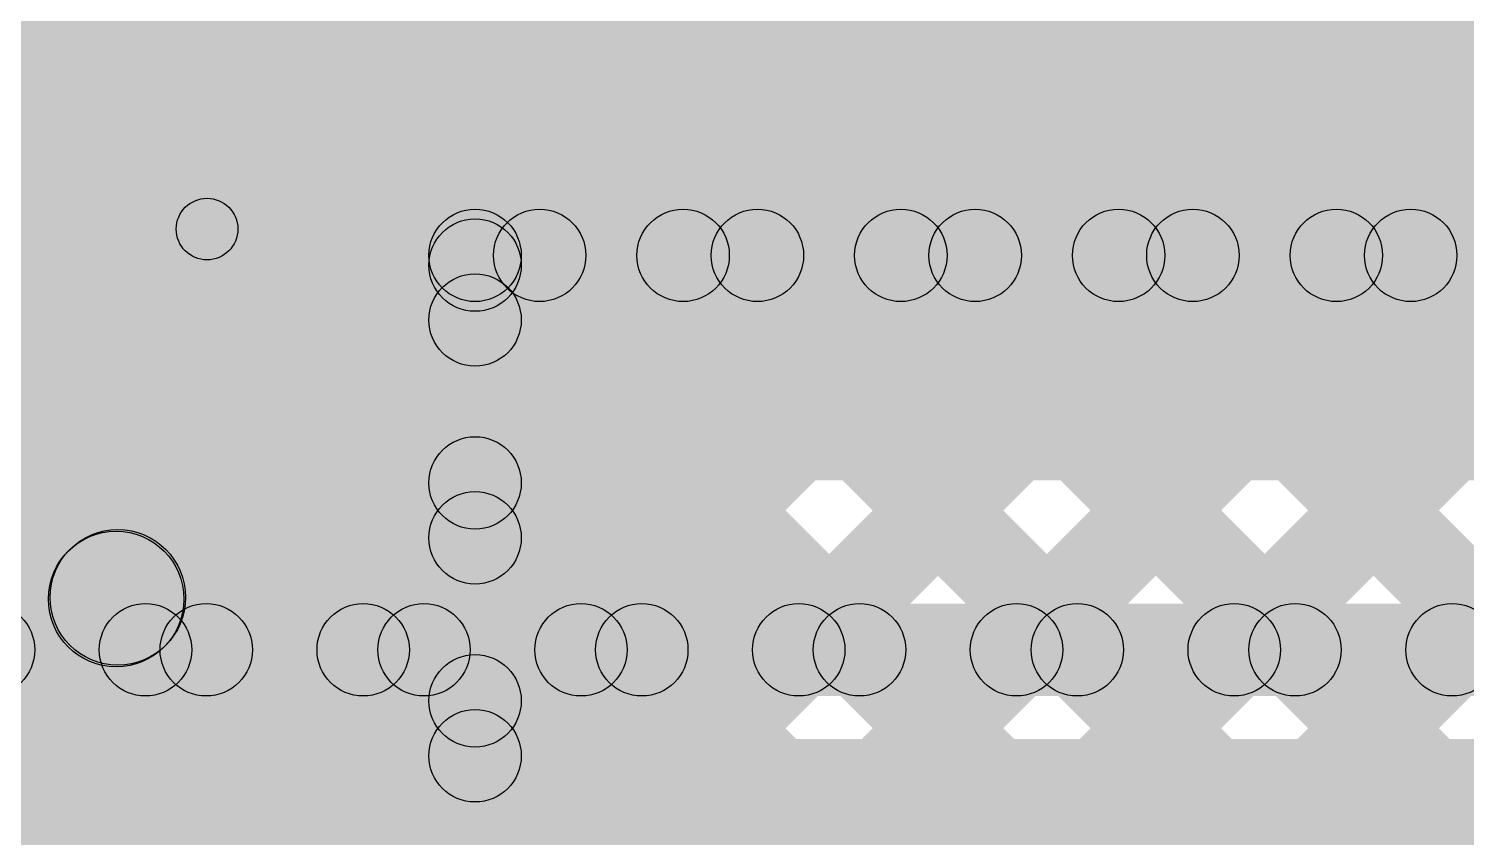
# Model space of a CAD drawing. Header units: millimetres. Extents: x 0 to 210, y 0 to 213.
# Drawn here: x 1.1054 to 1.3387, y 1.6041 to 1.7353 of the extents above; entities that cross this region are included whole.
import ezdxf

# ---------------------------------------------------------------- set-up
doc = ezdxf.new("R2010")
doc.units = ezdxf.units.MM
doc.header["$MEASUREMENT"] = 0
for name, color, linetype in [('BottomLayer', 5, 'Continuous'), ('TopLayer', 1, 'Continuous'), ('TopOverlay', 2, 'Continuous'), ('TopPaste', 8, 'Continuous'), ('TopSolder', 216, 'Continuous')]:
    doc.layers.add(name, color=color, linetype=linetype)

# ---------------------------------------------------------------- blocks, each defined once
blk = doc.blocks.new('DO_214AC_37')
at = {"layer": 'TopLayer'}
blk.add_hatch(color=1, dxfattribs=at).paths.add_polyline_path([(-0.13209, -0.04331), (-0.13209, 0.04331), (-0.04508, 0.04331), (-0.04508, -0.04331)])
at = {"layer": 'TopOverlay'}
for points in [[(-0.194, -0.06496), (-0.13512, -0.06496), (-0.13512, 0.06496), (-0.194, 0.06496)], [(-0.13598, -0.06496), (-0.09354, -0.06496), (-0.09354, -0.04591), (-0.13598, -0.04591)], [(0.1126, -0.05476), (0.1126, -0.06476), (-0.10307, -0.06476), (-0.10307, -0.05476)]]:
    blk.add_hatch(color=2, dxfattribs=at).paths.add_polyline_path(points)
h = blk.add_hatch(color=2, dxfattribs=at)
edge = h.paths.add_edge_path()
edge.add_arc((-0.10307, -0.05976), 0.005, 0, 360)
at = {"layer": 'TopPaste'}
blk.add_hatch(color=8, dxfattribs=at).paths.add_polyline_path([(-0.13209, -0.04331), (-0.13209, 0.04331), (-0.04508, 0.04331), (-0.04508, -0.04331)])
at = {"layer": 'TopSolder'}
blk.add_hatch(color=216, dxfattribs=at).paths.add_polyline_path([(-0.13609, -0.04731), (-0.13609, 0.04731), (-0.04108, 0.04731), (-0.04108, -0.04731)])
at = {"layer": 'TopOverlay'}
blk.add_circle((-0.10307, -0.05976), 0.005, dxfattribs=at)

msp = doc.modelspace()

# ---------------------------------------------------------------- hatches: boundary and pattern name
at = {"layer": 'BottomLayer'}
for points in [[(0.73847, 2.0196), (0.74908, 2.0302), (1.13948, 1.6398), (1.12887, 1.6292)], [(0.77383, 2.0196), (0.78443, 2.0302), (1.17484, 1.6398), (1.16423, 1.6292)], [(0.80918, 2.0196), (0.81979, 2.0302), (1.21019, 1.6398), (1.19958, 1.6292)], [(0.84454, 2.0196), (0.85515, 2.0302), (1.24555, 1.6398), (1.23494, 1.6292)], [(0.87989, 2.0196), (0.8905, 2.0302), (1.2809, 1.6398), (1.2703, 1.6292)], [(1.20032, 1.6292), (1.18972, 1.6398), (1.45972, 1.9098), (1.47032, 1.8992)], [(1.23568, 1.6292), (1.22507, 1.6398), (1.49507, 1.9098), (1.50568, 1.8992)], [(1.27103, 1.6292), (1.26043, 1.6398), (1.53043, 1.9098), (1.54103, 1.8992)], [(1.30639, 1.6292), (1.29578, 1.6398), (1.56578, 1.9098), (1.57639, 1.8992)], [(1.34174, 1.6292), (1.33114, 1.6398), (1.60114, 1.9098), (1.61174, 1.8992)], [(0.48357, 1.662), (1.66678, 1.662), (1.66678, 1.846), (0.48357, 1.846)], [(0.4958, 1.10145), (0.4852, 1.11206), (1.15564, 1.7825), (1.16624, 1.77189)], [(0.4958, 1.0661), (0.4852, 1.07671), (1.16648, 1.75799), (1.17709, 1.74739)], [(1.12961, 1.6292), (1.119, 1.6398), (1.23437, 1.75517), (1.24498, 1.74457)], [(1.29574, 1.74518), (1.30634, 1.75578), (1.42232, 1.6398), (1.41172, 1.6292)], [(1.09426, 1.6292), (1.08365, 1.6398), (1.19888, 1.75504), (1.20949, 1.74443)], [(1.16497, 1.6292), (1.15436, 1.6398), (1.26856, 1.75401), (1.27917, 1.7434)], [(1.22734, 1.74286), (1.23795, 1.75347), (1.35161, 1.6398), (1.34101, 1.6292)], [(1.26163, 1.74393), (1.27223, 1.75454), (1.38697, 1.6398), (1.37636, 1.6292)], [(1.19286, 1.74198), (1.20347, 1.75259), (1.31626, 1.6398), (1.30565, 1.6292)], [(1.068, 1.627), (1.068, 1.642), (1.614, 1.642), (1.614, 1.627)], [(1.068, 1.58), (1.068, 1.62), (1.614, 1.62), (1.614, 1.58)]]:
    msp.add_hatch(color=5, dxfattribs=at).paths.add_polyline_path(points)
h = msp.add_hatch(color=5, dxfattribs=at)
edge = h.paths.add_edge_path()
edge.add_arc((1.09882, 1.6345), 0.0075, 0, 360)
h = msp.add_hatch(color=5, dxfattribs=at)
edge = h.paths.add_edge_path()
edge.add_arc((1.12431, 1.6345), 0.0075, 0, 360)
h = msp.add_hatch(color=5, dxfattribs=at)
edge = h.paths.add_edge_path()
edge.add_arc((1.13418, 1.6345), 0.0075, 0, 360)
h = msp.add_hatch(color=5, dxfattribs=at)
edge = h.paths.add_edge_path()
edge.add_arc((1.15966, 1.6345), 0.0075, 0, 360)
h = msp.add_hatch(color=5, dxfattribs=at)
edge = h.paths.add_edge_path()
edge.add_arc((1.16953, 1.6345), 0.0075, 0, 360)
h = msp.add_hatch(color=5, dxfattribs=at)
edge = h.paths.add_edge_path()
edge.add_arc((1.19502, 1.6345), 0.0075, 0, 360)
h = msp.add_hatch(color=5, dxfattribs=at)
edge = h.paths.add_edge_path()
edge.add_arc((1.20489, 1.6345), 0.0075, 0, 360)
h = msp.add_hatch(color=5, dxfattribs=at)
edge = h.paths.add_edge_path()
edge.add_arc((1.23037, 1.6345), 0.0075, 0, 360)
h = msp.add_hatch(color=5, dxfattribs=at)
edge = h.paths.add_edge_path()
edge.add_arc((1.24024, 1.6345), 0.0075, 0, 360)
h = msp.add_hatch(color=5, dxfattribs=at)
edge = h.paths.add_edge_path()
edge.add_arc((1.26573, 1.6345), 0.0075, 0, 360)
h = msp.add_hatch(color=5, dxfattribs=at)
edge = h.paths.add_edge_path()
edge.add_arc((1.2756, 1.6345), 0.0075, 0, 360)
h = msp.add_hatch(color=5, dxfattribs=at)
edge = h.paths.add_edge_path()
edge.add_arc((1.30108, 1.6345), 0.0075, 0, 360)
h = msp.add_hatch(color=5, dxfattribs=at)
edge = h.paths.add_edge_path()
edge.add_arc((1.31095, 1.6345), 0.0075, 0, 360)
h = msp.add_hatch(color=5, dxfattribs=at)
edge = h.paths.add_edge_path()
edge.add_arc((1.33644, 1.6345), 0.0075, 0, 360)
at = {"layer": 'TopLayer'}
for points in [[(1.045, 1.713), (1.161, 1.713), (1.161, 1.99088), (1.045, 1.99088)], [(1.144, 1.713), (2.048, 1.713), (2.048, 1.745), (1.144, 1.745)], [(1.17561, 1.56913), (1.165, 1.57974), (1.28907, 1.7038), (1.29968, 1.6932)], [(1.18313, 1.612), (1.17252, 1.62261), (1.25372, 1.7038), (1.26432, 1.6932)], [(1.18313, 1.68271), (1.17252, 1.69332), (1.183, 1.7038), (1.19361, 1.6932)], [(1.18313, 1.64736), (1.17252, 1.65796), (1.21836, 1.7038), (1.22897, 1.6932)], [(1.17782, 1.691), (1.17782, 1.706), (1.64525, 1.706), (1.64525, 1.691)], [(1.21096, 1.56913), (1.20036, 1.57974), (1.32443, 1.7038), (1.33503, 1.6932)], [(1.2063, 1.6932), (1.2169, 1.7038), (1.34097, 1.57974), (1.33036, 1.56913)], [(1.24632, 1.56913), (1.23571, 1.57974), (1.35978, 1.7038), (1.37039, 1.6932)], [(1.24165, 1.6932), (1.25226, 1.7038), (1.37633, 1.57974), (1.36572, 1.56913)], [(1.28168, 1.56913), (1.27107, 1.57974), (1.39514, 1.7038), (1.40574, 1.6932)], [(1.27701, 1.6932), (1.28761, 1.7038), (1.41168, 1.57974), (1.40107, 1.56913)], [(1.31703, 1.56913), (1.30642, 1.57974), (1.43049, 1.7038), (1.4411, 1.6932)], [(1.31236, 1.6932), (1.32297, 1.7038), (1.44704, 1.57974), (1.43643, 1.56913)], [(1.17252, 1.69162), (1.18313, 1.70222), (1.30561, 1.57974), (1.29501, 1.56913)], [(1.18532, 1.58519), (1.17032, 1.58519), (1.17032, 1.6985), (1.18532, 1.6985)], [(1.17252, 1.65626), (1.18313, 1.66687), (1.27026, 1.57974), (1.25965, 1.56913)], [(1.12733, 1.63495), (1.11177, 1.65051), (1.11204, 1.65078), (1.1276, 1.63522)], [(1.13055, 1.352), (1.10855, 1.352), (1.10855, 1.64273), (1.13055, 1.64273)], [(1.17252, 1.62091), (1.18313, 1.63151), (1.2349, 1.57974), (1.2243, 1.56913)]]:
    msp.add_hatch(color=1, dxfattribs=at).paths.add_polyline_path(points)
h = msp.add_hatch(color=1, dxfattribs=at)
edge = h.paths.add_edge_path()
edge.add_arc((1.17782, 1.6985), 0.0075, 0, 360)
h = msp.add_hatch(color=1, dxfattribs=at)
edge = h.paths.add_edge_path()
edge.add_arc((1.17782, 1.6985), 0.0075, 0, 360)
h = msp.add_hatch(color=1, dxfattribs=at)
edge = h.paths.add_edge_path()
edge.add_arc((1.17782, 1.69692), 0.0075, 0, 360)
h = msp.add_hatch(color=1, dxfattribs=at)
edge = h.paths.add_edge_path()
edge.add_arc((1.18831, 1.6985), 0.0075, 0, 360)
h = msp.add_hatch(color=1, dxfattribs=at)
edge = h.paths.add_edge_path()
edge.add_arc((1.2116, 1.6985), 0.0075, 0, 360)
h = msp.add_hatch(color=1, dxfattribs=at)
edge = h.paths.add_edge_path()
edge.add_arc((1.22366, 1.6985), 0.0075, 0, 360)
h = msp.add_hatch(color=1, dxfattribs=at)
edge = h.paths.add_edge_path()
edge.add_arc((1.24695, 1.6985), 0.0075, 0, 360)
h = msp.add_hatch(color=1, dxfattribs=at)
edge = h.paths.add_edge_path()
edge.add_arc((1.25902, 1.6985), 0.0075, 0, 360)
h = msp.add_hatch(color=1, dxfattribs=at)
edge = h.paths.add_edge_path()
edge.add_arc((1.28231, 1.6985), 0.0075, 0, 360)
h = msp.add_hatch(color=1, dxfattribs=at)
edge = h.paths.add_edge_path()
edge.add_arc((1.29437, 1.6985), 0.0075, 0, 360)
h = msp.add_hatch(color=1, dxfattribs=at)
edge = h.paths.add_edge_path()
edge.add_arc((1.31766, 1.6985), 0.0075, 0, 360)
h = msp.add_hatch(color=1, dxfattribs=at)
edge = h.paths.add_edge_path()
edge.add_arc((1.32973, 1.6985), 0.0075, 0, 360)
h = msp.add_hatch(color=1, dxfattribs=at)
edge = h.paths.add_edge_path()
edge.add_arc((1.17782, 1.68801), 0.0075, 0, 360)
h = msp.add_hatch(color=1, dxfattribs=at)
edge = h.paths.add_edge_path()
edge.add_arc((1.17782, 1.66157), 0.0075, 0, 360)
h = msp.add_hatch(color=1, dxfattribs=at)
edge = h.paths.add_edge_path()
edge.add_arc((1.17782, 1.65266), 0.0075, 0, 360)
h = msp.add_hatch(color=1, dxfattribs=at)
edge = h.paths.add_edge_path()
edge.add_arc((1.11955, 1.64273), 0.011, 0, 360)
h = msp.add_hatch(color=1, dxfattribs=at)
edge = h.paths.add_edge_path()
edge.add_arc((1.11955, 1.64273), 0.011, 0, 360)
h = msp.add_hatch(color=1, dxfattribs=at)
edge = h.paths.add_edge_path()
edge.add_arc((1.11982, 1.643), 0.011, 0, 360)
h = msp.add_hatch(color=1, dxfattribs=at)
edge = h.paths.add_edge_path()
edge.add_arc((1.17782, 1.62621), 0.0075, 0, 360)
h = msp.add_hatch(color=1, dxfattribs=at)
edge = h.paths.add_edge_path()
edge.add_arc((1.17782, 1.6173), 0.0075, 0, 360)

# ---------------------------------------------------------------- linework, layer by layer
at = {"layer": 'BottomLayer'}
for centre in [(1.09882, 1.6345), (1.12431, 1.6345), (1.13418, 1.6345), (1.15966, 1.6345), (1.16953, 1.6345), (1.19502, 1.6345), (1.20489, 1.6345), (1.23037, 1.6345), (1.24024, 1.6345), (1.26573, 1.6345), (1.2756, 1.6345), (1.30108, 1.6345), (1.31095, 1.6345), (1.33644, 1.6345)]:
    msp.add_circle(centre, 0.0075, dxfattribs=at)
at = {"layer": 'TopLayer'}
for centre, radius in [((1.17782, 1.6985), 0.0075), ((1.17782, 1.6985), 0.0075), ((1.17782, 1.69692), 0.0075), ((1.18831, 1.6985), 0.0075), ((1.2116, 1.6985), 0.0075), ((1.22366, 1.6985), 0.0075), ((1.24695, 1.6985), 0.0075), ((1.25902, 1.6985), 0.0075), ((1.28231, 1.6985), 0.0075), ((1.29437, 1.6985), 0.0075), ((1.31766, 1.6985), 0.0075), ((1.32973, 1.6985), 0.0075), ((1.17782, 1.68801), 0.0075), ((1.17782, 1.66157), 0.0075), ((1.17782, 1.65266), 0.0075), ((1.11955, 1.64273), 0.011), ((1.11955, 1.64273), 0.011), ((1.11982, 1.643), 0.011), ((1.17782, 1.62621), 0.0075), ((1.17782, 1.6173), 0.0075)]:
    msp.add_circle(centre, radius, dxfattribs=at)

# ---------------------------------------------------------------- block references
at = {"rotation": 180}
msp.add_blockref('DO_214AC_37', (1.03124, 1.643), dxfattribs=at)

doc.saveas('drawing.dxf')
